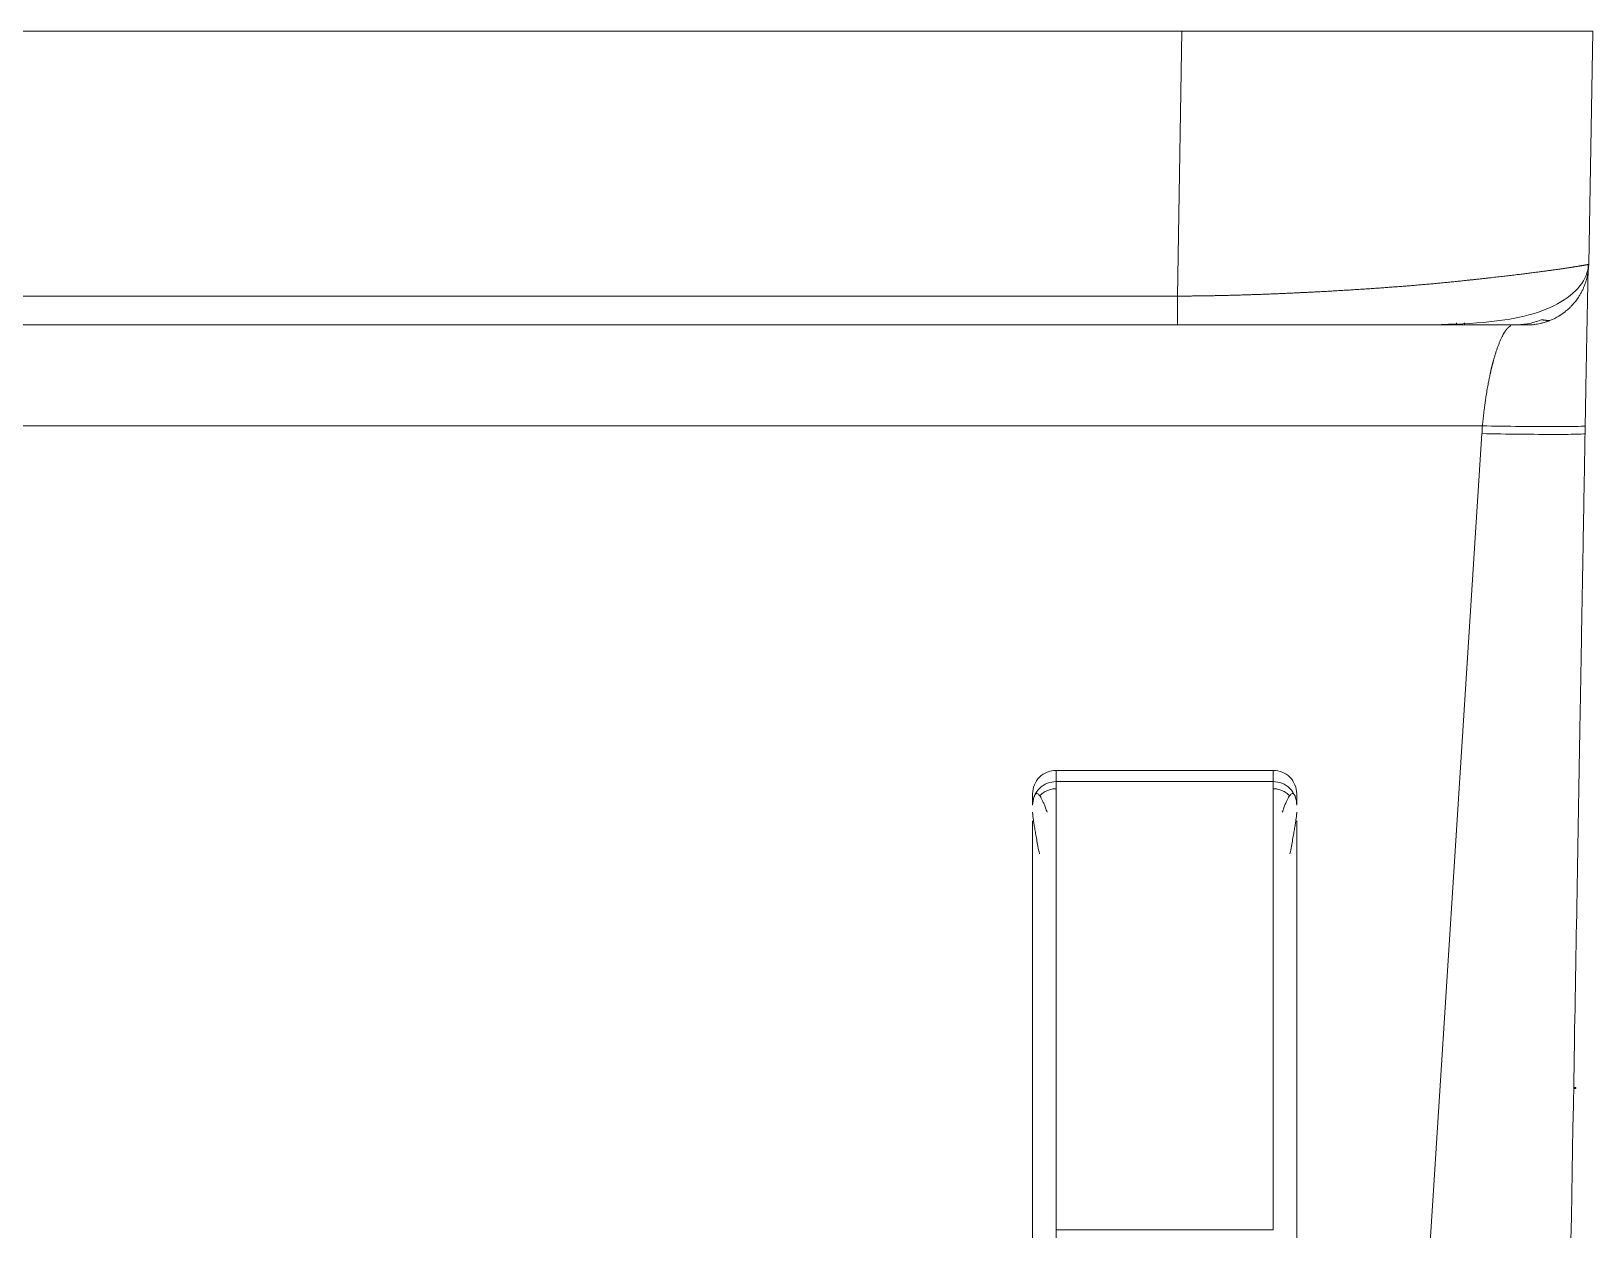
# Model space of a CAD drawing. Header units: millimetres. Extents: x 2433 to 4809, y -10272 to -6912.
# Drawn here: x 3388.9 to 3442.1, y -7228.8 to -7187.9 of the extents above; entities that cross this region are included whole.
import ezdxf

# ---------------------------------------------------------------- set-up
doc = ezdxf.new("R2010")
doc.units = ezdxf.units.MM

msp = doc.modelspace()

# ---------------------------------------------------------------- linework, layer by layer
at = {"linetype": 'Continuous', "lineweight": 18, "extrusion": (-1.22465e-16, -1, 0)}
for p, q in [((3428.076, -7187.942), (3210.781, -7187.942)), ((3442.074, -7187.942), (3428.076, -7187.942)), ((3442.074, -7187.942), (3441.937, -7195.878)), ((3437.434, -7197.874), (3437.433, -7197.942)), ((3437.703, -7197.942), (3437.704, -7197.868)), ((3427.92, -7197.942), (3194.984, -7197.942)), ((3422.987, -7214.293), (3422.987, -7213.909)), ((3431.987, -7213.909), (3431.987, -7214.294)), ((3441.423, -7223.942), (3441.498, -7223.942)), ((3441.498, -7223.942), (3441.498, -7223.908))]:
    msp.add_line(p, q, dxfattribs=at)
at = {"linetype": 'Continuous', "lineweight": 13, "extrusion": (-1.22465e-16, -1, 0)}
for p, q in [((3428.076, -7187.942), (3427.92, -7196.959)), ((3427.92, -7196.959), (3193.252, -7196.959)), ((3438.313, -7201.38), (3195.317, -7201.38)), ((3430.795, -7318.464), (3438.297, -7201.644)), ((3441.423, -7223.908), (3441.498, -7223.908)), ((3423.787, -7228.753), (3431.187, -7228.753))]:
    msp.add_line(p, q, dxfattribs=at)
at = {"linetype": 'Continuous', "lineweight": 18}
for centre, major_axis, start_param, end_param in [((3423.787, -7213.909), (-0.8, 0), 4.712389, 6.283204), ((3431.187, -7213.909), (0.8, 0), 6.283165, 7.853981)]:
    msp.add_ellipse(centre, major_axis=major_axis, ratio=0.999848, start_param=start_param, end_param=end_param, dxfattribs=at)
for points, degree, knots in [([(3427.92, -7196.959), (3427.94, -7196.959), (3427.979, -7196.959), (3428.039, -7196.959), (3428.099, -7196.959), (3428.159, -7196.958), (3428.22, -7196.958), (3428.282, -7196.958), (3428.344, -7196.957), (3428.407, -7196.957), (3428.47, -7196.956), (3428.534, -7196.956), (3428.598, -7196.955), (3428.663, -7196.954), (3428.729, -7196.953), (3428.795, -7196.952), (3428.861, -7196.951), (3428.929, -7196.95), (3428.996, -7196.949), (3429.065, -7196.948), (3429.134, -7196.947), (3429.203, -7196.945), (3429.273, -7196.944), (3429.343, -7196.942), (3429.414, -7196.941), (3429.486, -7196.939), (3429.558, -7196.937), (3429.63, -7196.936), (3429.704, -7196.934), (3429.777, -7196.932), (3429.851, -7196.93), (3429.926, -7196.928), (3430.001, -7196.926), (3430.077, -7196.923), (3430.153, -7196.921), (3430.23, -7196.919), (3430.307, -7196.916), (3430.384, -7196.914), (3430.462, -7196.911), (3430.541, -7196.909), (3430.62, -7196.906), (3430.7, -7196.903), (3430.78, -7196.9), (3430.86, -7196.897), (3430.941, -7196.894), (3431.023, -7196.891), (3431.104, -7196.888), (3431.187, -7196.885), (3431.269, -7196.881), (3431.353, -7196.878), (3431.436, -7196.874), (3431.52, -7196.871), (3431.605, -7196.867), (3431.689, -7196.863), (3431.775, -7196.86), (3431.86, -7196.856), (3431.946, -7196.852), (3432.033, -7196.848), (3432.119, -7196.843), (3432.207, -7196.839), (3432.294, -7196.835), (3432.382, -7196.831), (3432.47, -7196.826), (3432.559, -7196.822), (3432.648, -7196.817), (3432.737, -7196.812), (3432.826, -7196.808), (3432.916, -7196.803), (3433.006, -7196.798), (3433.097, -7196.793), (3433.187, -7196.788), (3433.278, -7196.782), (3433.37, -7196.777), (3433.461, -7196.772), (3433.553, -7196.766), (3433.645, -7196.761), (3433.737, -7196.755), (3433.829, -7196.75), (3433.922, -7196.744), (3434.015, -7196.738), (3434.108, -7196.732), (3434.201, -7196.726), (3434.294, -7196.72), (3434.388, -7196.714), (3434.482, -7196.707), (3434.575, -7196.701), (3434.669, -7196.694), (3434.763, -7196.688), (3434.857, -7196.681), (3434.951, -7196.674), (3435.046, -7196.668), (3435.14, -7196.661), (3435.234, -7196.654), (3435.329, -7196.646), (3435.423, -7196.639), (3435.518, -7196.632), (3435.612, -7196.625), (3435.706, -7196.617), (3435.801, -7196.61), (3435.895, -7196.602), (3435.989, -7196.594), (3436.084, -7196.586), (3436.178, -7196.578), (3436.272, -7196.57), (3436.366, -7196.562), (3436.459, -7196.554), (3436.553, -7196.546), (3436.646, -7196.537), (3436.739, -7196.529), (3436.832, -7196.52), (3436.925, -7196.511), (3437.018, -7196.502), (3437.11, -7196.494), (3437.202, -7196.485), (3437.294, -7196.475), (3437.386, -7196.466), (3437.477, -7196.457), (3437.568, -7196.448), (3437.658, -7196.438), (3437.748, -7196.428), (3437.85, -7196.417), (3437.963, -7196.405), (3438.085, -7196.392), (3438.206, -7196.378), (3438.324, -7196.365), (3438.441, -7196.352), (3438.555, -7196.339), (3438.666, -7196.326), (3438.776, -7196.314), (3438.884, -7196.301), (3438.989, -7196.289), (3439.092, -7196.277), (3439.193, -7196.265), (3439.292, -7196.253), (3439.389, -7196.242), (3439.484, -7196.23), (3439.577, -7196.219), (3439.667, -7196.208), (3439.756, -7196.197), (3439.842, -7196.186), (3439.927, -7196.176), (3440.009, -7196.165), (3440.09, -7196.155), (3440.168, -7196.145), (3440.244, -7196.135), (3440.319, -7196.126), (3440.391, -7196.116), (3440.462, -7196.107), (3440.531, -7196.097), (3440.597, -7196.088), (3440.662, -7196.08), (3440.725, -7196.071), (3440.786, -7196.062), (3440.846, -7196.054), (3440.903, -7196.046), (3440.959, -7196.038), (3441.013, -7196.03), (3441.065, -7196.023), (3441.115, -7196.015), (3441.164, -7196.008), (3441.211, -7196.001), (3441.256, -7195.994), (3441.299, -7195.988), (3441.341, -7195.981), (3441.382, -7195.975), (3441.42, -7195.969), (3441.458, -7195.963), (3441.493, -7195.957), (3441.527, -7195.952), (3441.56, -7195.947), (3441.59, -7195.941), (3441.62, -7195.936), (3441.648, -7195.932), (3441.675, -7195.927), (3441.7, -7195.923), (3441.723, -7195.919), (3441.746, -7195.915), (3441.767, -7195.911), (3441.787, -7195.907), (3441.805, -7195.904), (3441.822, -7195.901), (3441.838, -7195.898), (3441.852, -7195.895), (3441.866, -7195.893), (3441.878, -7195.89), (3441.889, -7195.888), (3441.898, -7195.886), (3441.907, -7195.884), (3441.914, -7195.883), (3441.921, -7195.882), (3441.926, -7195.88), (3441.93, -7195.879), (3441.933, -7195.879), (3441.936, -7195.878), (3441.937, -7195.878), (3441.937, -7195.878), (3441.937, -7195.878)], 3, [0, 0, 0, 0, 0.002665, 0.005355, 0.008072, 0.010815, 0.013584, 0.016378, 0.019199, 0.022046, 0.024918, 0.027817, 0.030742, 0.033692, 0.036669, 0.039672, 0.042701, 0.045755, 0.048836, 0.051943, 0.055076, 0.058235, 0.06142, 0.064631, 0.067868, 0.071131, 0.07442, 0.077735, 0.081076, 0.084443, 0.087836, 0.091255, 0.094701, 0.098172, 0.101669, 0.105193, 0.108742, 0.112318, 0.11592, 0.119547, 0.123201, 0.126881, 0.130587, 0.134318, 0.138076, 0.14186, 0.145671, 0.149507, 0.153369, 0.157257, 0.161172, 0.165112, 0.169078, 0.173071, 0.17709, 0.181134, 0.185205, 0.189302, 0.193425, 0.197574, 0.201749, 0.20595, 0.210177, 0.214431, 0.21871, 0.223015, 0.227347, 0.231705, 0.236088, 0.240498, 0.244934, 0.249396, 0.253884, 0.258398, 0.262938, 0.267505, 0.272097, 0.276716, 0.28136, 0.286031, 0.290728, 0.29545, 0.300199, 0.304974, 0.309775, 0.314603, 0.319456, 0.324335, 0.329241, 0.334172, 0.33913, 0.344114, 0.349124, 0.35416, 0.359222, 0.36431, 0.369424, 0.374565, 0.379731, 0.384924, 0.390142, 0.395387, 0.400658, 0.405955, 0.411278, 0.416627, 0.422002, 0.427404, 0.432831, 0.438285, 0.443764, 0.44927, 0.454802, 0.46036, 0.465944, 0.471554, 0.477191, 0.482853, 0.488541, 0.494256, 0.499997, 0.508075, 0.516116, 0.524118, 0.532081, 0.540006, 0.547893, 0.555742, 0.563552, 0.571324, 0.579058, 0.586753, 0.594411, 0.602029, 0.60961, 0.617152, 0.624657, 0.632122, 0.63955, 0.646939, 0.65429, 0.661603, 0.668878, 0.676115, 0.683313, 0.690473, 0.697595, 0.704679, 0.711724, 0.718732, 0.725701, 0.732632, 0.739525, 0.74638, 0.753197, 0.759975, 0.766716, 0.773418, 0.780083, 0.786709, 0.793297, 0.799848, 0.80636, 0.812834, 0.81927, 0.825668, 0.832028, 0.83835, 0.844635, 0.850881, 0.857089, 0.863259, 0.869392, 0.875486, 0.881543, 0.887561, 0.893542, 0.899485, 0.90539, 0.911257, 0.917087, 0.922878, 0.928632, 0.934348, 0.940027, 0.945667, 0.95127, 0.956835, 0.962362, 0.967852, 0.973304, 0.978719, 0.984095, 0.989434, 0.994736, 1, 1, 1, 1]), ([(3431.249, -7197.94), (3432.277, -7197.947), (3434.909, -7197.932), (3438.333, -7197.974), (3440.604, -7197.509), (3441.718, -7196.634), (3441.91, -7196.144), (3441.937, -7195.878)], 3, [0, 0, 0, 0, 0.182524, 0.496303, 0.759296, 0.881017, 1, 1, 1, 1]), ([(3441.935, -7195.877), (3441.935, -7195.884), (3441.934, -7195.9), (3441.933, -7195.924), (3441.932, -7195.951), (3441.931, -7195.979), (3441.928, -7196.009), (3441.926, -7196.04), (3441.922, -7196.074), (3441.918, -7196.109), (3441.913, -7196.146), (3441.907, -7196.185), (3441.899, -7196.226), (3441.891, -7196.269), (3441.881, -7196.314), (3441.87, -7196.36), (3441.857, -7196.408), (3441.842, -7196.458), (3441.826, -7196.509), (3441.807, -7196.563), (3441.786, -7196.617), (3441.765, -7196.668), (3441.742, -7196.72), (3441.715, -7196.777), (3441.678, -7196.849), (3441.628, -7196.935), (3441.558, -7197.044), (3441.474, -7197.157), (3441.385, -7197.259), (3441.311, -7197.336), (3441.226, -7197.416), (3441.099, -7197.522), (3440.899, -7197.659), (3440.69, -7197.764), (3440.51, -7197.831), (3440.392, -7197.867), (3440.284, -7197.893), (3440.188, -7197.912), (3440.102, -7197.925), (3440.028, -7197.933), (3439.964, -7197.938), (3439.912, -7197.94), (3439.869, -7197.941), (3439.845, -7197.942), (3439.834, -7197.942)], 3, [0, 0, 0, 0, 0.00695, 0.014444, 0.022488, 0.031089, 0.040254, 0.049991, 0.060309, 0.071214, 0.082716, 0.094824, 0.107547, 0.120894, 0.134875, 0.149496, 0.164765, 0.180689, 0.197273, 0.214525, 0.232451, 0.251057, 0.265066, 0.284462, 0.30932, 0.339717, 0.375723, 0.427854, 0.469357, 0.500051, 0.526263, 0.576932, 0.651606, 0.748975, 0.790701, 0.82846, 0.862347, 0.892458, 0.918906, 0.941811, 0.961282, 0.977417, 0.990299, 1, 1, 1, 1]), ([(3441.92, -7195.892), (3441.916, -7196.076), (3441.904, -7196.622), (3441.889, -7197.396), (3441.88, -7197.864), (3441.87, -7198.347), (3441.861, -7198.879), (3441.85, -7199.428), (3441.839, -7200.052), (3441.828, -7200.668), (3441.816, -7201.38)], 2, [0, 0, 0, 0.139137, 0.31131, 0.483482, 0.483482, 0.655655, 0.655655, 0.827827, 0.827827, 1, 1, 1]), ([(3427.92, -7197.942), (3427.92, -7197.942), (3427.92, -7197.935), (3427.92, -7197.91), (3427.92, -7197.892), (3427.92, -7197.843), (3427.92, -7197.812), (3427.92, -7197.741), (3427.92, -7197.7), (3427.92, -7197.609), (3427.92, -7197.56), (3427.92, -7197.453), (3427.92, -7197.396), (3427.92, -7197.277), (3427.92, -7197.215), (3427.92, -7197.088), (3427.92, -7197.024), (3427.92, -7196.959)], 3, [0, 0, 0, 0, 0.125, 0.125, 0.25, 0.25, 0.375, 0.375, 0.5, 0.5, 0.625, 0.625, 0.75, 0.75, 0.875, 0.875, 1, 1, 1, 1]), ([(3433.476, -7197.942), (3433.37, -7197.942), (3433.262, -7197.942), (3431.788, -7197.942), (3430.066, -7197.942), (3429.454, -7197.942), (3428.886, -7197.942), (3428.367, -7197.942), (3427.92, -7197.942)], 2, [0, 0, 0, 0.023139, 0.023139, 0.51157, 0.51157, 0.755785, 0.755785, 1, 1, 1]), ([(3439.837, -7197.942), (3439.832, -7197.942), (3439.669, -7197.942), (3439.512, -7197.942), (3439.199, -7197.942), (3438.91, -7197.942), (3438.497, -7197.942), (3438.104, -7197.942), (3437.583, -7197.942), (3436.65, -7197.942), (3435.349, -7197.942), (3434.797, -7197.942), (3434.183, -7197.942)], 2, [0, 0, 0, 0.139645, 0.139645, 0.279291, 0.279291, 0.418936, 0.418936, 0.558581, 0.558581, 0.837872, 0.837872, 1, 1, 1]), ([(3438.313, -7201.38), (3438.31, -7201.402), (3438.308, -7201.423), (3438.306, -7201.456), (3438.305, -7201.467), (3438.305, -7201.489), (3438.304, -7201.498), (3438.305, -7201.561), (3438.303, -7201.601), (3438.297, -7201.644)], 3, [0, 0, 0, 0, 0.25, 0.25, 0.375, 0.375, 0.5, 0.5, 1, 1, 1, 1]), ([(3440.793, -7201.405), (3440.451, -7201.406), (3439.619, -7201.4), (3438.726, -7201.388), (3438.313, -7201.38)], 3, [0, 0, 0, 0, 0.50071, 1, 1, 1, 1]), ([(3439.796, -7317.233), (3440.259, -7290.662), (3440.659, -7267.739), (3441.163, -7238.829), (3441.315, -7230.108), (3441.519, -7218.39), (3441.583, -7214.707), (3441.659, -7210.397), (3441.673, -7209.55), (3441.695, -7208.301), (3441.702, -7207.888), (3441.717, -7207.065), (3441.724, -7206.653), (3441.738, -7205.838), (3441.745, -7205.435), (3441.759, -7204.644), (3441.766, -7204.256), (3441.786, -7203.109), (3441.799, -7202.367), (3441.811, -7201.644)], 3, [0, 0, 0, 0, 0.5, 0.5, 0.75, 0.75, 0.875, 0.875, 0.90625, 0.90625, 0.921875, 0.921875, 0.9375, 0.9375, 0.953125, 0.953125, 0.96875, 0.96875, 1, 1, 1, 1]), ([(3441.816, -7201.38), (3441.816, -7201.387), (3441.669, -7201.4), (3441.135, -7201.405), (3440.793, -7201.405), (3440.793, -7201.405)], 3, [0, 0, 0, 0, 0.498874, 0.999792, 1, 1, 1, 1]), ([(3441.811, -7201.644), (3441.812, -7201.596), (3441.813, -7201.557), (3441.814, -7201.476), (3441.815, -7201.432), (3441.816, -7201.38)], 3, [0, 0, 0, 0, 0.5, 0.5, 1, 1, 1, 1]), ([(3423.787, -7213.734), (3423.738, -7213.735), (3423.637, -7213.747), (3423.487, -7213.794), (3423.342, -7213.873), (3423.258, -7213.944), (3423.218, -7213.984)], 3, [0, 0, 0, 0, 0.233601, 0.480473, 0.737772, 1, 1, 1, 1]), ([(3431.757, -7213.984), (3431.717, -7213.944), (3431.633, -7213.873), (3431.488, -7213.794), (3431.338, -7213.747), (3431.237, -7213.735), (3431.187, -7213.734)], 3, [0, 0, 0, 0, 0.262223, 0.519523, 0.766397, 1, 1, 1, 1]), ([(3422.987, -7293.819), (3422.987, -7286.521), (3422.987, -7275.573), (3422.987, -7262.801), (3422.987, -7256.414), (3422.987, -7253.221), (3422.987, -7251.625), (3422.987, -7250.827), (3422.987, -7250.427), (3422.987, -7250.228), (3422.987, -7250.128), (3422.987, -7250.078), (3422.987, -7250.053), (3422.987, -7250.041), (3422.987, -7250.035), (3422.987, -7250.032), (3422.987, -7250.029), (3422.987, -7249.446), (3422.987, -7247.641), (3422.987, -7243.904), (3422.987, -7241.628), (3422.987, -7240.388), (3422.987, -7239.743), (3422.987, -7239.414), (3422.987, -7239.248), (3422.987, -7239.164), (3422.987, -7239.122), (3422.987, -7239.102), (3422.987, -7239.091), (3422.987, -7239.087), (3422.987, -7239.084), (3422.987, -7239.081), (3422.987, -7238.758), (3422.987, -7237.832), (3422.987, -7235.977), (3422.987, -7234.857), (3422.987, -7234.248), (3422.987, -7233.931), (3422.987, -7233.77), (3422.987, -7233.689), (3422.987, -7233.648), (3422.987, -7233.627), (3422.987, -7233.618), (3422.987, -7233.613), (3422.987, -7233.608), (3422.987, -7233.151), (3422.987, -7232.466), (3422.987, -7231.668), (3422.987, -7231.269), (3422.987, -7231.069), (3422.987, -7230.97), (3422.987, -7230.927), (3422.987, -7230.898), (3422.987, -7230.883), (3422.987, -7230.666), (3422.987, -7230.341), (3422.987, -7229.932), (3422.987, -7229.719), (3422.987, -7229.626), (3422.987, -7229.564), (3422.987, -7229.532), (3422.987, -7229.381), (3422.987, -7229.206), (3422.987, -7229.04), (3422.987, -7228.973), (3422.987, -7228.961), (3422.987, -7228.926), (3422.987, -7228.875), (3422.987, -7228.693), (3422.987, -7228.483), (3422.987, -7228.299), (3422.987, -7228.214), (3422.987, -7228.173), (3422.987, -7228.156), (3422.987, -7228.145), (3422.987, -7228.141), (3422.987, -7227.683), (3422.987, -7227.009), (3422.987, -7226.339), (3422.987, -7225.893), (3422.987, -7225.669), (3422.987, -7225.008), (3422.987, -7224.354), (3422.987, -7223.713), (3422.987, -7223.288), (3422.987, -7223.076), (3422.987, -7222.451), (3422.987, -7221.842), (3422.987, -7221.257), (3422.987, -7220.873), (3422.987, -7220.684), (3422.987, -7220.12), (3422.987, -7219.758), (3422.987, -7219.063), (3422.987, -7218.729), (3422.987, -7218.093), (3422.987, -7217.792), (3422.987, -7217.221), (3422.987, -7216.954), (3422.987, -7216.447), (3422.987, -7216.213), (3422.987, -7215.783), (3422.987, -7215.587), (3422.987, -7215.235), (3422.987, -7215.08), (3422.987, -7214.905), (3422.987, -7214.868), (3422.987, -7214.832)], 3, [0, 0, 0, 0, 0.261054, 0.391581, 0.456845, 0.489476, 0.505792, 0.51395, 0.518029, 0.520069, 0.521088, 0.521598, 0.521853, 0.521981, 0.522044, 0.522044, 0.522108, 0.522108, 0.587372, 0.620003, 0.636319, 0.644477, 0.648556, 0.650596, 0.651615, 0.652125, 0.65238, 0.652508, 0.652571, 0.652603, 0.652603, 0.652635, 0.652635, 0.685267, 0.701583, 0.709741, 0.71382, 0.715859, 0.716879, 0.717389, 0.717644, 0.717771, 0.717835, 0.717835, 0.717899, 0.717899, 0.734214, 0.742372, 0.746451, 0.748491, 0.749511, 0.75002, 0.75002, 0.75053, 0.75053, 0.758688, 0.762767, 0.764807, 0.765826, 0.765826, 0.766846, 0.766846, 0.770925, 0.772965, 0.772965, 0.773474, 0.773474, 0.773984, 0.775004, 0.779083, 0.781123, 0.782142, 0.782652, 0.782907, 0.782907, 0.783162, 0.783162, 0.799478, 0.807636, 0.807636, 0.815794, 0.815794, 0.83211, 0.840268, 0.840268, 0.848426, 0.848426, 0.864741, 0.872899, 0.872899, 0.881057, 0.881057, 0.897373, 0.897373, 0.913689, 0.913689, 0.930005, 0.930005, 0.946321, 0.946321, 0.962637, 0.962637, 0.978953, 0.978953, 0.995268, 0.995268, 1, 1, 1, 1]), ([(3431.987, -7214.831), (3431.987, -7214.99), (3431.987, -7215.184), (3431.987, -7215.588), (3431.987, -7215.881), (3431.987, -7216.218), (3431.987, -7216.452), (3431.987, -7216.574), (3431.987, -7217.204), (3431.987, -7217.774), (3431.987, -7218.73), (3431.987, -7219.23), (3431.987, -7219.762), (3431.987, -7220.124), (3431.987, -7220.31), (3431.987, -7220.87), (3431.987, -7221.254), (3431.987, -7222.044), (3431.987, -7222.448), (3431.987, -7223.705), (3431.987, -7224.563), (3431.987, -7225.892), (3431.987, -7226.559), (3431.987, -7227.344), (3431.987, -7227.739), (3431.987, -7227.936), (3431.987, -7228.035), (3431.987, -7228.077), (3431.987, -7228.106), (3431.987, -7228.122), (3431.987, -7228.23), (3431.987, -7228.388), (3431.987, -7228.595), (3431.987, -7228.704), (3431.987, -7228.76), (3431.987, -7228.789), (3431.987, -7228.801), (3431.987, -7228.809), (3431.987, -7228.815), (3431.987, -7228.902), (3431.987, -7229.051), (3431.987, -7229.263), (3431.987, -7229.379), (3431.987, -7229.44), (3431.987, -7229.47), (3431.987, -7229.484), (3431.987, -7229.493), (3431.987, -7229.496), (3431.987, -7229.867), (3431.987, -7230.312), (3431.987, -7230.651), (3431.987, -7230.775), (3431.987, -7230.826), (3431.987, -7230.849), (3431.987, -7230.86), (3431.987, -7230.864), (3431.987, -7230.867), (3431.987, -7230.866), (3431.987, -7231.782), (3431.987, -7232.695), (3431.987, -7235.431), (3431.987, -7237.256), (3431.987, -7240.905), (3431.987, -7242.73), (3431.987, -7245.467), (3431.987, -7246.835), (3431.987, -7248.432), (3431.987, -7249.23), (3431.987, -7249.629), (3431.987, -7249.829), (3431.987, -7249.929), (3431.987, -7249.978), (3431.987, -7250.003), (3431.987, -7250.016), (3431.987, -7250.021), (3431.987, -7250.025), (3431.987, -7250.028), (3431.987, -7250.046), (3431.987, -7250.744), (3431.987, -7252.732), (3431.987, -7254.019), (3431.987, -7254.736), (3431.987, -7255.113), (3431.987, -7255.306), (3431.987, -7255.404), (3431.987, -7255.446), (3431.987, -7255.474), (3431.987, -7255.49), (3431.987, -7257.12), (3431.987, -7259.018), (3431.987, -7260.306), (3431.987, -7260.718), (3431.987, -7260.866), (3431.987, -7260.926), (3431.987, -7260.952), (3431.987, -7260.964), (3431.987, -7260.97), (3431.987, -7260.973), (3431.987, -7260.974), (3431.987, -7260.975), (3431.987, -7260.974), (3431.987, -7262.846), (3431.987, -7265.616), (3431.987, -7268.79), (3431.987, -7270.362), (3431.987, -7271.144), (3431.987, -7271.534), (3431.987, -7271.729), (3431.987, -7271.826), (3431.987, -7271.875), (3431.987, -7271.899), (3431.987, -7271.912), (3431.987, -7271.917), (3431.987, -7271.92), (3431.987, -7271.92), (3431.987, -7285.366), (3431.987, -7292.665), (3431.987, -7293.819)], 3, [0, 0, 0, 0, 0.021047, 0.021047, 0.037363, 0.045521, 0.045521, 0.053679, 0.053679, 0.086311, 0.086311, 0.102627, 0.110785, 0.110785, 0.118943, 0.118943, 0.135259, 0.135259, 0.151574, 0.151574, 0.184206, 0.184206, 0.200522, 0.20868, 0.212759, 0.214799, 0.215818, 0.216328, 0.216328, 0.216838, 0.216838, 0.220917, 0.222956, 0.223976, 0.224486, 0.224741, 0.224868, 0.224868, 0.224996, 0.224996, 0.229075, 0.231114, 0.232134, 0.232644, 0.232899, 0.233026, 0.233026, 0.233154, 0.233154, 0.241312, 0.245391, 0.24743, 0.24845, 0.24896, 0.249215, 0.249342, 0.249342, 0.24947, 0.24947, 0.282101, 0.282101, 0.347365, 0.347365, 0.412628, 0.412628, 0.44526, 0.461576, 0.469734, 0.473813, 0.475853, 0.476872, 0.477382, 0.477637, 0.477765, 0.477828, 0.477828, 0.477892, 0.477892, 0.510524, 0.52684, 0.534998, 0.539077, 0.541116, 0.542136, 0.542646, 0.542901, 0.542901, 0.543155, 0.543155, 0.575787, 0.592103, 0.600261, 0.60434, 0.60638, 0.607399, 0.607909, 0.608164, 0.608292, 0.608355, 0.608355, 0.608419, 0.608419, 0.673682, 0.706314, 0.72263, 0.730788, 0.734867, 0.736907, 0.737926, 0.738436, 0.738691, 0.738819, 0.738882, 0.738882, 0.738946, 0.738946, 1, 1, 1, 1])]:
    msp.add_open_spline(points, degree=degree, knots=knots, dxfattribs=at)
at = {"linetype": 'Continuous', "lineweight": 13}
for points, knots in [([(3439.405, -7197.942), (3439.55, -7197.942), (3439.852, -7197.916), (3440.164, -7197.828), (3440.318, -7197.767)], [0, 0, 0, 0, 0.499675, 1, 1, 1, 1]), ([(3439.277, -7197.972), (3439.275, -7197.973), (3439.27, -7197.976), (3439.263, -7197.98), (3439.257, -7197.984), (3439.25, -7197.988), (3439.243, -7197.993), (3439.236, -7197.998), (3439.229, -7198.003), (3439.221, -7198.009), (3439.214, -7198.015), (3439.207, -7198.021), (3439.199, -7198.027), (3439.192, -7198.034), (3439.185, -7198.041), (3439.177, -7198.049), (3439.169, -7198.056), (3439.162, -7198.064), (3439.154, -7198.073), (3439.146, -7198.082), (3439.138, -7198.091), (3439.13, -7198.101), (3439.122, -7198.111), (3439.114, -7198.121), (3439.106, -7198.132), (3439.098, -7198.143), (3439.09, -7198.155), (3439.082, -7198.167), (3439.073, -7198.18), (3439.065, -7198.193), (3439.056, -7198.207), (3439.048, -7198.221), (3439.039, -7198.235), (3439.031, -7198.25), (3439.022, -7198.266), (3439.014, -7198.282), (3438.993, -7198.32), (3438.962, -7198.383), (3438.92, -7198.477), (3438.88, -7198.576), (3438.841, -7198.679), (3438.803, -7198.785), (3438.767, -7198.894), (3438.733, -7199.006), (3438.708, -7199.093), (3438.692, -7199.151), (3438.684, -7199.181), (3438.676, -7199.211), (3438.668, -7199.241), (3438.66, -7199.271), (3438.652, -7199.302), (3438.644, -7199.332), (3438.636, -7199.363), (3438.629, -7199.393), (3438.621, -7199.424), (3438.614, -7199.455), (3438.606, -7199.487), (3438.599, -7199.519), (3438.592, -7199.552), (3438.586, -7199.58), (3438.579, -7199.612), (3438.568, -7199.66), (3438.552, -7199.741), (3438.533, -7199.834), (3438.514, -7199.931), (3438.497, -7200.024), (3438.472, -7200.163), (3438.445, -7200.331), (3438.418, -7200.509), (3438.401, -7200.635), (3438.39, -7200.715), (3438.383, -7200.767), (3438.378, -7200.808), (3438.373, -7200.85), (3438.367, -7200.892), (3438.362, -7200.934), (3438.357, -7200.978), (3438.352, -7201.022), (3438.347, -7201.068), (3438.342, -7201.115), (3438.337, -7201.163), (3438.332, -7201.21), (3438.327, -7201.256), (3438.322, -7201.3), (3438.318, -7201.342), (3438.315, -7201.368), (3438.313, -7201.38)], [0, 0, 0, 0, 0.005346, 0.010792, 0.016336, 0.021971, 0.027692, 0.033494, 0.039369, 0.045311, 0.051313, 0.057367, 0.063469, 0.069622, 0.075828, 0.08209, 0.08841, 0.094792, 0.101239, 0.107755, 0.114342, 0.121003, 0.127736, 0.134541, 0.141418, 0.148365, 0.155383, 0.162469, 0.169624, 0.176846, 0.184134, 0.191488, 0.198907, 0.206388, 0.213932, 0.221537, 0.229202, 0.26724, 0.304391, 0.34054, 0.375522, 0.409361, 0.442269, 0.474477, 0.505683, 0.513613, 0.521517, 0.52939, 0.537227, 0.545025, 0.552778, 0.560482, 0.56814, 0.575771, 0.583396, 0.591036, 0.598713, 0.606448, 0.614264, 0.622174, 0.626174, 0.63738, 0.655995, 0.681923, 0.700971, 0.721345, 0.742998, 0.791601, 0.828517, 0.854187, 0.868894, 0.877303, 0.885705, 0.894107, 0.902549, 0.911092, 0.9198, 0.928712, 0.937842, 0.947202, 0.956725, 0.966216, 0.975469, 0.98429, 0.992519, 1, 1, 1, 1]), ([(3441.811, -7201.644), (3441.812, -7201.651), (3441.664, -7201.664), (3440.859, -7201.672), (3439.608, -7201.664), (3438.711, -7201.651), (3438.297, -7201.644)], [0, 0, 0, 0, 0.250024, 0.499976, 0.749929, 1, 1, 1, 1]), ([(3423.787, -7213.493), (3423.693, -7213.493), (3423.591, -7213.51), (3423.395, -7213.589), (3423.3, -7213.65), (3423.144, -7213.806), (3423.083, -7213.9), (3423.005, -7214.097), (3422.987, -7214.199), (3422.987, -7214.293)], [0, 0, 0, 0, 0.25, 0.25, 0.5, 0.5, 0.75, 0.75, 1, 1, 1, 1]), ([(3423.787, -7228.753), (3423.787, -7228.691), (3423.787, -7228.479), (3423.787, -7228.113), (3423.787, -7227.512), (3423.787, -7226.766), (3423.787, -7225.879), (3423.787, -7224.126), (3423.787, -7222.129), (3423.787, -7220.074), (3423.787, -7218.158), (3423.787, -7216.144), (3423.787, -7214.409), (3423.787, -7213.642), (3423.787, -7213.504), (3423.787, -7213.493)], [0, 0, 0, 0, 0.007935, 0.027012, 0.04609, 0.084244, 0.122399, 0.160553, 0.313171, 0.38948, 0.465789, 0.618407, 0.771025, 0.923643, 1, 1, 1, 1]), ([(3431.987, -7214.294), (3431.988, -7214.2), (3431.971, -7214.098), (3431.893, -7213.901), (3431.832, -7213.806), (3431.676, -7213.65), (3431.581, -7213.589), (3431.384, -7213.51), (3431.282, -7213.493), (3431.187, -7213.493)], [0, 0, 0, 0, 0.25, 0.25, 0.5, 0.5, 0.75, 0.75, 1, 1, 1, 1]), ([(3431.187, -7228.753), (3431.187, -7228.262), (3431.187, -7227.771), (3431.187, -7226.792), (3431.187, -7226.305), (3431.187, -7225.339), (3431.187, -7224.86), (3431.187, -7223.916), (3431.187, -7223.451), (3431.187, -7222.537), (3431.187, -7222.089), (3431.187, -7221.216), (3431.187, -7220.79), (3431.187, -7219.964), (3431.187, -7219.564), (3431.187, -7218.795), (3431.187, -7218.425), (3431.187, -7217.719), (3431.187, -7217.382), (3431.187, -7216.746), (3431.187, -7216.447), (3431.187, -7215.887), (3431.187, -7215.627), (3431.187, -7215.149), (3431.187, -7214.932), (3431.187, -7214.54), (3431.187, -7214.366), (3431.187, -7214.065), (3431.187, -7213.937), (3431.187, -7213.729), (3431.187, -7213.648), (3431.187, -7213.535), (3431.187, -7213.502), (3431.187, -7213.493)], [0, 0, 0, 0, 0.0625, 0.0625, 0.125, 0.125, 0.1875, 0.1875, 0.25, 0.25, 0.3125, 0.3125, 0.375, 0.375, 0.4375, 0.4375, 0.5, 0.5, 0.5625, 0.5625, 0.625, 0.625, 0.6875, 0.6875, 0.75, 0.75, 0.8125, 0.8125, 0.875, 0.875, 0.9375, 0.9375, 1, 1, 1, 1]), ([(3423.787, -7293.833), (3423.787, -7284.674), (3423.787, -7270.936), (3423.787, -7254.908), (3423.787, -7245.749), (3423.787, -7240.025), (3423.787, -7235.446), (3423.787, -7232.869), (3423.787, -7231.153), (3423.787, -7230.435), (3423.787, -7229.867), (3423.787, -7229.443), (3423.787, -7229.073), (3423.787, -7228.839), (3423.787, -7228.753)], [0, 0, 0, 0, 0.422208, 0.633312, 0.738864, 0.844416, 0.897192, 0.949968, 0.963162, 0.976356, 0.982953, 0.98955, 0.996147, 1, 1, 1, 1])]:
    msp.add_open_spline(points, degree=3, knots=knots, dxfattribs=at)
at = {"linetype": 'Continuous', "lineweight": 18}
for points, degree in [([(3440.318, -7197.767), (3440.475, -7197.784), (3440.6, -7197.798)], 2), ([(3423.787, -7213.109), (3426.254, -7213.109), (3428.721, -7213.109), (3431.187, -7213.109)], 3), ([(3423.48, -7214.537), (3423.174, -7213.638), (3423.042, -7214.002)], 2), ([(3431.933, -7214.002), (3431.801, -7213.638), (3431.495, -7214.537)], 2), ([(3422.988, -7214.53), (3422.981, -7214.72), (3423.218, -7215.949)], 2), ([(3431.757, -7215.948), (3431.994, -7214.72), (3431.987, -7214.529)], 2)]:
    msp.add_open_spline(points, degree=degree, dxfattribs=at)
at = {"linetype": 'Continuous', "lineweight": 13}
for points in [[(3423.787, -7213.493), (3423.787, -7213.365), (3423.787, -7213.237), (3423.787, -7213.109)], [(3431.187, -7213.109), (3431.187, -7213.173), (3431.187, -7213.301), (3431.187, -7213.429), (3431.187, -7213.493)], [(3431.187, -7213.493), (3428.721, -7213.493), (3426.254, -7213.493), (3423.787, -7213.493)]]:
    msp.add_open_spline(points, degree=3, dxfattribs=at)

doc.saveas('drawing.dxf')
